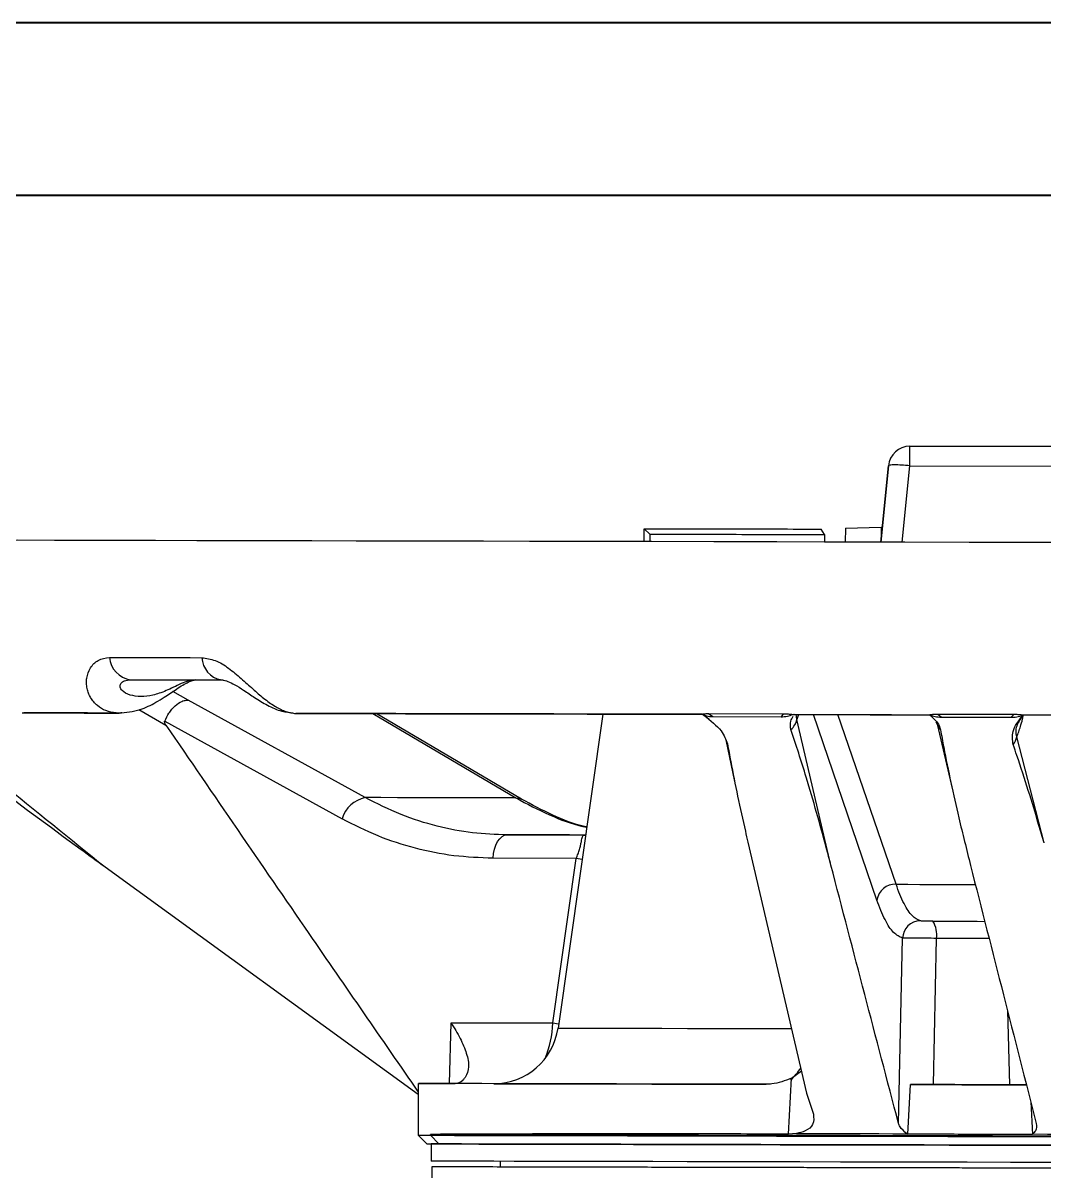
# Model space of a CAD drawing. Header units: millimetres. Extents: x 2344 to 4024, y 1094 to 2282.
# Drawn here: x 2774.6 to 2893, y 2148.7 to 2281.7 of the extents above; entities that cross this region are included whole.
import ezdxf

# ---------------------------------------------------------------- set-up
doc = ezdxf.new("R2010")
doc.units = ezdxf.units.MM
doc.layers.add('粗实线', color=7, linetype='Continuous', lineweight=40)

msp = doc.modelspace()

# ---------------------------------------------------------------- linework, layer by layer
at = {"color": 7, "linetype": 'Continuous', "lineweight": 25}
for p, q in [((2877.42, 2230.42), (2877.425, 2232.681)), ((2910.4, 2232.61), (2877.425, 2232.681)), ((2877.425, 2232.681), (2877.425, 2232.681)), ((2877.425, 2232.681), (2910.4, 2232.611)), ((2874.932, 2230.425), (2874.063, 2221.568)), ((2874.063, 2221.568), (2874.932, 2230.425)), ((2874.932, 2230.425), (2874.932, 2230.425)), ((2876.551, 2221.563), (2877.42, 2230.42)), ((2877.42, 2230.42), (2910.395, 2230.349)), ((2846.641, 2221.627), (2846.644, 2223.123)), ((2846.644, 2223.123), (2847.278, 2222.489)), ((2847.278, 2222.489), (2847.276, 2221.625)), ((2867.549, 2222.46), (2867.155, 2223.086)), ((2867.549, 2222.46), (2867.547, 2221.582)), ((2869.949, 2223.172), (2869.945, 2221.578)), ((2869.949, 2223.172), (2874.092, 2223.314)), ((2874.092, 2223.314), (2874.089, 2221.84)), ((2874.092, 2223.314), (2874.234, 2223.314)), ((2871.478, 2221.575), (2867.547, 2221.584)), ((2787.094, 2205.618), (2797.576, 2205.596)), ((2797.576, 2205.596), (2798.055, 2205.526)), ((2793.772, 2203.254), (2792.021, 2204.261)), ((2814.296, 2191.957), (2793.772, 2203.254)), ((2785.454, 2201.768), (2786.09, 2201.841)), ((2788.081, 2202.157), (2791.214, 2200.356)), ((2806.361, 2201.713), (2807.022, 2201.711)), ((2815.178, 2201.696), (2831.765, 2191.919)), ((2832.42, 2191.774), (2815.572, 2201.695)), ((2841.844, 2201.638), (2836.65, 2165.244)), ((2853.4, 2201.613), (2853.56, 2201.499)), ((2854.181, 2201.025), (2853.56, 2201.498)), ((2854.1, 2201.695), (2862.74, 2201.677)), ((2854.1, 2201.695), (2854.591, 2201.344)), ((2854.591, 2201.344), (2862.491, 2201.327)), ((2862.74, 2201.677), (2862.491, 2201.327)), ((2864.022, 2201.597), (2863.972, 2201.591)), ((2864.315, 2201.018), (2864.24, 2201.626)), ((2864.529, 2201.596), (2864.315, 2201.018)), ((2868.275, 2184.119), (2864.315, 2201.018)), ((2873.607, 2180.084), (2866.261, 2201.593)), ((2875.82, 2181.912), (2869.087, 2201.586)), ((2879.678, 2201.603), (2879.832, 2201.452)), ((2879.748, 2201.564), (2879.742, 2201.557)), ((2880.654, 2201.638), (2889.513, 2201.619)), ((2880.654, 2201.638), (2881.072, 2201.287)), ((2881.072, 2201.287), (2889.172, 2201.27)), ((2889.513, 2201.619), (2889.172, 2201.27)), ((2890.581, 2201.534), (2890.477, 2201.42)), ((2791.065, 2200.826), (2811.635, 2189.496)), ((2880.428, 2200.751), (2880.578, 2200.478)), ((2880.579, 2200.477), (2882.354, 2192.852)), ((2856.078, 2198.666), (2857.104, 2193.834)), ((2892.973, 2186.707), (2889.816, 2199.009)), ((2830.768, 2187.642), (2839.622, 2187.623)), ((2839.623, 2187.623), (2837.962, 2187.626)), ((2839.845, 2187.626), (2839.622, 2187.623)), ((2839.622, 2187.623), (2839.844, 2187.622)), ((2858.65, 2186.784), (2865.454, 2157.711)), ((2820.446, 2157.549), (2784.156, 2183.88)), ((2838.754, 2184.909), (2829.123, 2184.929)), ((2836.042, 2165.835), (2838.754, 2184.909)), ((2839.441, 2184.799), (2838.754, 2184.909)), ((2876.106, 2154.203), (2876.579, 2175.666)), ((2880.147, 2158.694), (2880.501, 2175.637)), ((2888.729, 2167.298), (2888.965, 2158.675)), ((2824.076, 2158.814), (2824.255, 2165.86)), ((2824.255, 2165.86), (2836.042, 2165.835)), ((2836.042, 2165.835), (2836.72, 2165.734)), ((2863.714, 2159.44), (2864.85, 2160.294)), ((2820.449, 2158.822), (2820.436, 2152.822)), ((2829.252, 2158.803), (2824.728, 2158.813)), ((2863.358, 2152.963), (2863.714, 2159.44)), ((2877.185, 2152.942), (2877.505, 2158.7)), ((2865.454, 2157.711), (2866.246, 2155.257)), ((2891.428, 2156.714), (2891.629, 2152.911)), ((2820.436, 2152.822), (2821.434, 2151.82)), ((2821.854, 2152.819), (2821.854, 2152.922)), ((2822.833, 2151.817), (2821.854, 2152.819)), ((2821.934, 2151.819), (2821.929, 2149.819)), ((2864.273, 2153.028), (2863.358, 2152.963)), ((2877.091, 2153.001), (2877.185, 2152.942)), ((2891.694, 2152.97), (2891.629, 2152.911)), ((2822.028, 2149.16), (2821.702, 2127.792)), ((2829.929, 2149.802), (2829.928, 2149.143))]:
    msp.add_line(p, q, dxfattribs=at)
at = {"color": 7, "linetype": 'Continuous', "lineweight": 25, "flags": 128}
for points in [[(2899.342, 2221.514), (2891.824, 2221.53), (2884.314, 2221.546), (2876.83, 2221.562), (2869.386, 2221.578), (2862, 2221.594), (2854.688, 2221.609), (2847.466, 2221.625), (2840.349, 2221.64), (2833.354, 2221.655), (2826.496, 2221.67), (2819.789, 2221.684), (2813.25, 2221.698), (2806.891, 2221.712), (2800.727, 2221.725), (2794.772, 2221.738), (2789.038, 2221.75), (2783.539, 2221.762), (2778.285, 2221.773), (2773.29, 2221.784)], [(2846.641, 2221.628), (2842.076, 2221.638), (2834.984, 2221.653), (2828.029, 2221.668), (2821.224, 2221.682), (2814.586, 2221.697), (2808.13, 2221.71), (2801.869, 2221.724), (2795.818, 2221.737), (2789.991, 2221.749), (2784.4, 2221.761), (2779.058, 2221.772), (2773.978, 2221.783)], [(2784.656, 2208.2), (2785.958, 2208.197), (2787.271, 2208.194), (2788.595, 2208.191), (2789.929, 2208.189), (2791.275, 2208.186), (2792.631, 2208.183), (2793.997, 2208.18), (2795.374, 2208.177)], [(2774.908, 2201.78), (2775.27, 2201.779), (2775.634, 2201.779), (2775.999, 2201.778), (2776.365, 2201.777), (2776.732, 2201.776), (2777.101, 2201.775), (2777.472, 2201.775), (2777.844, 2201.774)], [(2777.844, 2201.774), (2778.804, 2201.772), (2779.773, 2201.77), (2780.752, 2201.768), (2781.739, 2201.765), (2782.735, 2201.763), (2783.74, 2201.761), (2784.753, 2201.759), (2785.775, 2201.757)], [(2815.515, 2201.695), (2818.973, 2201.687), (2824.735, 2201.675)], [(2831.765, 2191.919), (2829.23, 2191.925), (2826.79, 2191.93), (2824.446, 2191.935), (2822.203, 2191.94), (2820.064, 2191.944), (2818.031, 2191.949), (2816.107, 2191.953), (2814.296, 2191.957)], [(2831.765, 2191.919), (2832.121, 2191.892), (2832.419, 2191.775)], [(2829.123, 2184.929), (2829.172, 2185.468), (2829.277, 2185.98), (2829.436, 2186.45), (2829.641, 2186.858), (2829.886, 2187.192), (2830.162, 2187.439), (2830.459, 2187.591), (2830.768, 2187.642)], [(2875.82, 2181.912), (2877.196, 2181.909), (2878.576, 2181.906), (2879.96, 2181.903), (2881.347, 2181.9), (2882.737, 2181.897), (2884.13, 2181.894), (2885, 2181.893)], [(2880.097, 2177.631), (2881.116, 2177.629), (2882.138, 2177.627), (2883.163, 2177.624), (2884.19, 2177.622), (2885.218, 2177.62), (2886.088, 2177.618)], [(2886.598, 2175.624), (2886.49, 2175.625), (2885.487, 2175.627), (2884.485, 2175.629), (2883.485, 2175.631), (2882.488, 2175.633), (2881.493, 2175.635), (2880.501, 2175.637)], [(2836.65, 2165.244), (2836.662, 2165.244), (2836.94, 2165.243), (2837.581, 2165.242), (2838.582, 2165.239), (2839.937, 2165.237), (2841.637, 2165.233), (2843.671, 2165.229), (2846.028, 2165.223), (2848.692, 2165.218), (2851.647, 2165.211), (2854.874, 2165.204), (2858.354, 2165.197), (2862.064, 2165.189), (2863.66, 2165.186)], [(2860.768, 2158.736), (2856.108, 2158.746), (2851.648, 2158.755), (2847.412, 2158.764), (2843.421, 2158.773), (2839.696, 2158.781), (2836.256, 2158.788), (2833.118, 2158.795), (2830.298, 2158.801), (2827.811, 2158.806), (2825.669, 2158.811), (2823.884, 2158.815), (2822.464, 2158.818), (2821.417, 2158.82), (2820.748, 2158.821), (2820.461, 2158.822), (2820.556, 2158.822), (2821.034, 2158.821), (2821.892, 2158.819), (2823.125, 2158.816), (2824.728, 2158.813)], [(2890.927, 2158.671), (2889.58, 2158.674), (2887.838, 2158.678), (2886.1, 2158.681), (2884.367, 2158.685), (2882.64, 2158.689), (2880.92, 2158.692), (2879.208, 2158.696), (2877.505, 2158.7)], [(2880.147, 2158.694), (2881.24, 2158.692), (2882.335, 2158.689), (2883.434, 2158.687), (2884.536, 2158.685), (2885.64, 2158.682), (2886.747, 2158.68), (2887.855, 2158.678), (2888.965, 2158.675)], [(2820.436, 2152.822), (2820.536, 2152.822), (2821.004, 2152.821), (2821.854, 2152.819)], [(2821.434, 2151.82), (2821.532, 2151.82), (2821.994, 2151.819), (2822.833, 2151.817)], [(2821.854, 2152.922), (2823.074, 2152.92), (2824.648, 2152.916), (2826.567, 2152.912), (2828.823, 2152.907), (2831.404, 2152.902), (2834.298, 2152.896), (2837.491, 2152.889), (2840.966, 2152.881), (2844.708, 2152.873), (2848.698, 2152.865), (2852.917, 2152.856), (2857.343, 2152.846), (2861.955, 2152.836), (2866.731, 2152.826), (2871.648, 2152.816), (2876.681, 2152.805), (2881.805, 2152.794), (2886.997, 2152.783), (2892.23, 2152.772), (2897.479, 2152.76)], [(2821.854, 2152.819), (2823.074, 2152.816), (2824.648, 2152.813), (2826.567, 2152.809), (2828.823, 2152.804), (2831.404, 2152.798), (2834.298, 2152.792), (2837.49, 2152.785), (2840.966, 2152.778), (2844.708, 2152.77), (2848.698, 2152.761), (2852.916, 2152.752), (2857.343, 2152.743), (2861.955, 2152.733), (2866.731, 2152.723), (2871.647, 2152.712), (2876.68, 2152.701), (2881.805, 2152.691), (2886.996, 2152.679), (2892.229, 2152.668), (2897.478, 2152.657)], [(2894.165, 2151.664), (2889.098, 2151.675), (2884.061, 2151.686), (2879.078, 2151.696), (2874.173, 2151.707), (2869.37, 2151.717), (2864.691, 2151.727), (2860.158, 2151.737), (2855.793, 2151.746), (2851.618, 2151.755), (2847.651, 2151.764), (2843.912, 2151.772), (2840.418, 2151.779), (2837.186, 2151.786), (2834.233, 2151.792), (2831.57, 2151.798), (2829.212, 2151.803), (2827.17, 2151.808), (2825.453, 2151.811), (2824.069, 2151.814), (2823.026, 2151.817), (2822.327, 2151.818), (2821.977, 2151.819), (2821.934, 2151.819)], [(2822.833, 2151.817), (2824.037, 2151.814), (2825.589, 2151.811), (2827.483, 2151.807), (2829.709, 2151.802), (2832.256, 2151.797), (2835.111, 2151.791), (2838.261, 2151.784), (2841.691, 2151.776), (2845.383, 2151.768), (2849.32, 2151.76), (2853.482, 2151.751), (2857.849, 2151.742), (2862.4, 2151.732), (2867.112, 2151.722), (2871.963, 2151.712), (2876.929, 2151.701), (2881.985, 2151.69), (2887.107, 2151.679), (2892.271, 2151.668), (2897.449, 2151.657)], [(2864.273, 2153.028), (2865.828, 2153.025), (2867.398, 2153.022), (2868.983, 2153.018), (2870.581, 2153.015), (2872.192, 2153.011), (2873.814, 2153.008), (2875.448, 2153.004), (2877.091, 2153.001)], [(2891.694, 2152.97), (2893.392, 2152.966), (2895.092, 2152.962), (2896.791, 2152.959), (2898.49, 2152.955), (2900.188, 2152.951), (2901.883, 2152.948), (2903.574, 2152.944), (2905.262, 2152.941)], [(2894.16, 2149.664), (2889.093, 2149.675), (2884.057, 2149.686), (2879.074, 2149.696), (2874.169, 2149.707), (2869.366, 2149.717), (2864.686, 2149.727), (2860.154, 2149.737), (2855.789, 2149.746), (2851.613, 2149.755), (2847.647, 2149.764), (2843.907, 2149.772), (2840.414, 2149.779), (2837.182, 2149.786), (2834.228, 2149.792), (2831.566, 2149.798), (2829.208, 2149.803), (2827.166, 2149.808), (2825.449, 2149.811), (2824.065, 2149.814), (2823.022, 2149.817), (2822.323, 2149.818), (2821.973, 2149.819), (2821.929, 2149.819)]]:
    msp.add_lwpolyline(points, dxfattribs=at)
at = {"color": 7, "linetype": 'Continuous', "lineweight": 25}
for centre, radius, start, end in [((2877.42, 2230.181), 2.5, 89.87751, 174.39392), ((2877.42, 2230.181), 2.5, 89.87751, 174.39392), ((2787.576, 2208.515), 2.936, 186.15778, 260.55338), ((2798.18, 2208.341), 2.811, 183.34508, 257.57607), ((2862.513, 2201.298), 1.823, 308.25504, 351.17437), ((2882.035, 2200.922), 1.522, 197.80201, 225.85834), ((2857.524, 2199.016), 1.488, 193.75442, 213.93144), ((2888.077, 2199.277), 1.759, 318.63519, 351.23149), ((2814.964, 2188.565), 3.457, 101.14062, 164.37777), ((2875.727, 2179.772), 2.143, 87.51436, 171.60882), ((2878.645, 2175.605), 2.066, 90.16378, 178.29517), ((2877.644, 2176.096), 2.894, 350.88042, 32.03121), ((2829.225, 2166.303), 7.5, 269.87751, 351.87751), ((2824.896, 2166.076), 11.149, 336.94632, 358.7596), ((2860.491, 2162.971), 4.862, 309.67622, 331.69155)]:
    msp.add_arc(centre, radius, start, end, dxfattribs=at)
for points in [[(2877.42, 2230.42), (2877.096, 2230.448), (2876.448, 2230.504), (2875.629, 2230.529), (2875.052, 2230.507), (2874.972, 2230.452), (2874.932, 2230.425)], [(2837.962, 2187.626), (2836.641, 2187.629), (2833.999, 2187.635), (2831.845, 2187.64), (2830.768, 2187.642)], [(2968.827, 2148.846), (2968.706, 2148.846), (2968.464, 2148.847), (2966.514, 2148.851), (2963.438, 2148.858), (2959.174, 2148.867), (2953.826, 2148.878), (2947.478, 2148.892), (2940.238, 2148.907), (2932.233, 2148.924), (2923.597, 2148.943), (2914.479, 2148.962), (2905.036, 2148.982), (2895.428, 2149.003), (2885.82, 2149.023), (2876.376, 2149.043), (2867.258, 2149.063), (2858.623, 2149.081), (2850.617, 2149.099), (2843.378, 2149.114), (2837.029, 2149.128), (2831.681, 2149.139), (2827.417, 2149.148), (2824.341, 2149.155), (2822.391, 2149.159), (2822.149, 2149.16), (2822.028, 2149.16)], [(2895.428, 2149.003), (2892.57, 2149.009), (2886.854, 2149.021), (2878.427, 2149.039), (2870.29, 2149.057), (2862.584, 2149.073), (2855.44, 2149.088), (2848.98, 2149.102), (2843.314, 2149.114), (2838.542, 2149.125), (2834.737, 2149.133), (2831.992, 2149.139), (2830.252, 2149.142), (2830.036, 2149.143), (2829.928, 2149.143)]]:
    msp.add_open_spline(points, degree=3, dxfattribs=at)
for points, knots in [([(2846.644, 2223.123), (2850.011, 2223.117), (2856.759, 2223.105), (2863.685, 2223.093), (2867.155, 2223.086)], [0, 0, 0, 0, 0.4988559, 1, 1, 1, 1]), ([(2847.278, 2222.489), (2850.605, 2222.485), (2857.274, 2222.476), (2864.119, 2222.465), (2867.549, 2222.46)], [0, 0, 0, 0, 0.498853, 1, 1, 1, 1]), ([(2785.454, 2201.768), (2785.042, 2201.834), (2784.238, 2201.961), (2783.215, 2202.589), (2782.567, 2203.337), (2782.221, 2204.051), (2782.052, 2204.616), (2781.981, 2205.209), (2782.03, 2206.032), (2782.385, 2207.022), (2783.291, 2207.992), (2784.202, 2208.131), (2784.656, 2208.2)], [0, 0, 0, 0, 0.1279194, 0.2496295, 0.3801702, 0.4412122, 0.4997079, 0.5635745, 0.6245684, 0.7496421, 0.8750234, 1, 1, 1, 1]), ([(2795.374, 2208.177), (2795.893, 2208.106), (2796.933, 2207.964), (2798.49, 2206.988), (2799.933, 2205.79), (2801.273, 2204.555), (2802.567, 2203.425), (2803.798, 2202.537), (2805.012, 2201.911), (2805.748, 2201.786), (2806.125, 2201.723)], [0, 0, 0, 0, 0.12462724, 0.24971044, 0.37492504, 0.49974572, 0.61927373, 0.75001975, 0.87192117, 1, 1, 1, 1]), ([(2785.746, 2201.757), (2786.575, 2201.84), (2788.033, 2201.986), (2789.783, 2202.833), (2791.166, 2203.67), (2792.228, 2204.406), (2793.179, 2205.025), (2793.833, 2205.384), (2794.327, 2205.575), (2794.519, 2205.593), (2794.618, 2205.602)], [0, 0, 0, 0, 0.2415564, 0.4249346, 0.5252436, 0.6744027, 0.7537852, 0.8323048, 0.9129608, 1, 1, 1, 1]), ([(2794.635, 2205.602), (2794.372, 2205.579), (2793.846, 2205.534), (2792.969, 2205.181), (2792.075, 2204.74), (2790.943, 2204.207), (2789.663, 2203.784), (2788.276, 2203.631), (2787.026, 2203.792), (2786.172, 2204.219), (2785.85, 2204.751), (2785.93, 2205.192), (2786.368, 2205.549), (2786.852, 2205.595), (2787.094, 2205.618)], [0, 0, 0, 0, 0.0625989, 0.1249044, 0.1872263, 0.2496806, 0.3746119, 0.4998044, 0.6249986, 0.7497987, 0.815171, 0.8749227, 0.9374287, 1, 1, 1, 1]), ([(2797.247, 2205.636), (2797.408, 2205.638), (2797.738, 2205.643), (2798.39, 2205.453), (2799.236, 2205.043), (2800.301, 2204.364), (2801.566, 2203.491), (2803.028, 2202.602), (2804.563, 2201.912), (2805.575, 2201.812), (2806.044, 2201.766)], [0, 0, 0, 0, 0.0763522, 0.1570102, 0.2470379, 0.356597, 0.4925526, 0.6555134, 0.8402738, 1, 1, 1, 1]), ([(2791.065, 2200.826), (2791.218, 2201.147), (2791.452, 2201.642), (2791.9, 2202.22), (2792.393, 2202.729), (2792.978, 2203.12), (2793.45, 2203.248), (2793.682, 2203.259), (2793.749, 2203.255), (2793.772, 2203.254)], [0, 0, 0, 0, 0.23899542, 0.36783236, 0.49967813, 0.74897246, 0.92468056, 0.97394084, 1, 1, 1, 1]), ([(2774.549, 2201.793), (2776.295, 2201.789), (2779.794, 2201.781), (2783.566, 2201.772), (2785.454, 2201.768)], [0, 0, 0, 0, 0.4994076, 1, 1, 1, 1]), ([(2785.612, 2201.76), (2783.732, 2201.764), (2779.967, 2201.772), (2776.476, 2201.78), (2774.728, 2201.784)], [0, 0, 0, 0, 0.4994087, 1, 1, 1, 1]), ([(2785.612, 2201.76), (2785.765, 2201.77), (2785.948, 2201.782), (2786.07, 2201.833), (2786.09, 2201.841)], [0, 0, 0, 0, 0.8392278, 1, 1, 1, 1]), ([(2805.932, 2201.747), (2805.839, 2201.753), (2805.707, 2201.761), (2805.565, 2201.791), (2805.523, 2201.799)], [0, 0, 0, 0, 0.7059466, 1, 1, 1, 1]), ([(2806.125, 2201.723), (2809.74, 2201.715), (2817.007, 2201.699), (2828.628, 2201.674), (2840.745, 2201.647), (2849.164, 2201.629), (2853.395, 2201.62)], [0, 0, 0, 0, 0.2462727, 0.4950304, 0.7462729, 1, 1, 1, 1]), ([(2853.4, 2201.613), (2850.197, 2201.62), (2843.778, 2201.634), (2835.043, 2201.653), (2827.122, 2201.67), (2819.99, 2201.685), (2813.005, 2201.7), (2808.51, 2201.71), (2806.262, 2201.715)], [0, 0, 0, 0, 0.19237286, 0.38549459, 0.53836149, 0.69122839, 0.8456142, 1, 1, 1, 1]), ([(2853.395, 2201.62), (2853.404, 2201.628), (2853.42, 2201.642), (2853.571, 2201.673), (2853.791, 2201.691), (2853.987, 2201.695), (2854.087, 2201.695), (2854.1, 2201.695)], [0, 0, 0, 0, 0.3360223, 0.5579813, 0.7819403, 0.9725676, 1, 1, 1, 1]), ([(2853.395, 2201.62), (2853.505, 2201.563), (2853.779, 2201.423), (2854.217, 2201.352), (2854.518, 2201.346), (2854.591, 2201.344)], [0, 0, 0, 0, 0.33920621, 0.83862702, 1, 1, 1, 1]), ([(2853.561, 2201.499), (2854.314, 2200.903), (2855.661, 2199.838), (2856.097, 2198.691), (2856.289, 2198.186)], [0, 0, 0, 0, 0.5596946, 1, 1, 1, 1]), ([(2862.491, 2201.327), (2862.743, 2201.338), (2863.223, 2201.359), (2863.663, 2201.521), (2863.871, 2201.598)], [0, 0, 0, 0, 0.5274406, 1, 1, 1, 1]), ([(2862.74, 2201.677), (2862.84, 2201.676), (2863.042, 2201.673), (2863.33, 2201.654), (2863.612, 2201.626), (2863.773, 2201.607), (2863.858, 2201.599), (2863.871, 2201.598)], [0, 0, 0, 0, 0.21002082, 0.42148121, 0.61074553, 0.94244522, 1, 1, 1, 1]), ([(2863.642, 2199.866), (2863.593, 2200.188), (2863.511, 2200.719), (2863.778, 2201.203), (2863.883, 2201.394)], [0, 0, 0, 0, 0.6047847, 1, 1, 1, 1]), ([(2863.871, 2201.598), (2866.507, 2201.592), (2871.778, 2201.581), (2877.109, 2201.569), (2879.773, 2201.564)], [0, 0, 0, 0, 0.5001571, 1, 1, 1, 1]), ([(2863.972, 2201.591), (2866.587, 2201.585), (2871.814, 2201.574), (2877.1, 2201.563), (2879.742, 2201.557)], [0, 0, 0, 0, 0.5001595, 1, 1, 1, 1]), ([(2879.742, 2201.557), (2880.174, 2201.146), (2880.76, 2200.588), (2880.93, 2199.987), (2880.974, 2199.829)], [0, 0, 0, 0, 0.7373515, 1, 1, 1, 1]), ([(2879.773, 2201.564), (2879.802, 2201.57), (2879.859, 2201.583), (2880.05, 2201.614), (2880.312, 2201.633), (2880.514, 2201.638), (2880.63, 2201.638), (2880.654, 2201.638)], [0, 0, 0, 0, 0.2814646, 0.5659598, 0.7573018, 0.9482948, 1, 1, 1, 1]), ([(2879.773, 2201.564), (2879.957, 2201.486), (2880.343, 2201.322), (2880.822, 2201.299), (2881.072, 2201.287)], [0, 0, 0, 0, 0.4773597, 1, 1, 1, 1]), ([(2889.172, 2201.271), (2889.33, 2201.276), (2889.724, 2201.289), (2890.187, 2201.395), (2890.447, 2201.511), (2890.513, 2201.541)], [0, 0, 0, 0, 0.3322049, 0.8309967, 1, 1, 1, 1]), ([(2889.397, 2198.115), (2889.33, 2198.622), (2889.178, 2199.769), (2890.011, 2200.83), (2890.475, 2201.421)], [0, 0, 0, 0, 0.4426348, 1, 1, 1, 1]), ([(2889.513, 2201.619), (2889.614, 2201.618), (2889.817, 2201.616), (2890.085, 2201.597), (2890.329, 2201.569), (2890.448, 2201.549), (2890.505, 2201.542), (2890.513, 2201.541)], [0, 0, 0, 0, 0.2099462, 0.4212951, 0.6110203, 0.9471646, 1, 1, 1, 1]), ([(2890.476, 2201.42), (2890.213, 2201.03), (2889.814, 2200.439), (2889.673, 2199.747), (2889.702, 2199.383), (2889.748, 2199.198), (2889.781, 2199.097), (2889.801, 2199.046), (2889.812, 2199.019), (2889.815, 2199.012), (2889.815, 2199.01), (2889.815, 2199.009), (2889.816, 2199.009), (2889.816, 2199.009)], [0, 0, 0, 0, 0.4928292, 0.7454599, 0.8721173, 0.9358438, 0.9678536, 0.9916466, 0.9977503, 0.9993549, 0.9997963, 0.9999274, 1, 1, 1, 1]), ([(2889.816, 2199.009), (2889.893, 2199.194), (2890.037, 2199.542), (2890.258, 2200.25), (2890.444, 2200.862), (2890.545, 2201.414), (2890.576, 2201.585)], [0, 0, 0, 0, 0.2844413, 0.5330292, 0.8550922, 1, 1, 1, 1]), ([(2890.513, 2201.541), (2894.926, 2201.531), (2903.708, 2201.513), (2916.766, 2201.485), (2929.576, 2201.458), (2937.875, 2201.441), (2942.004, 2201.432)], [0, 0, 0, 0, 0.2537268, 0.5049693, 0.7537271, 1, 1, 1, 1]), ([(2941.93, 2201.425), (2938.718, 2201.431), (2932.283, 2201.445), (2923.117, 2201.465), (2914.556, 2201.483), (2906.61, 2201.5), (2898.611, 2201.517), (2893.258, 2201.528), (2890.581, 2201.534)], [0, 0, 0, 0, 0.1923705, 0.3854898, 0.5383578, 0.6912259, 0.8456129, 1, 1, 1, 1]), ([(2791.214, 2200.356), (2791.184, 2200.401), (2791.123, 2200.495), (2791.065, 2200.625), (2791.048, 2200.732), (2791.052, 2200.789), (2791.062, 2200.817), (2791.065, 2200.826)], [0, 0, 0, 0, 0.33257121, 0.68796459, 0.83138137, 0.94978396, 1, 1, 1, 1]), ([(2791.214, 2200.356), (2796.728, 2192.293), (2806.444, 2178.088), (2816.219, 2163.949), (2820.446, 2157.835)], [0, 0, 0, 0, 0.5675786, 1, 1, 1, 1]), ([(2868.275, 2184.119), (2868.096, 2184.799), (2867.199, 2188.197), (2865.728, 2193.445), (2864.243, 2198.017), (2863.642, 2199.866)], [0, 0, 0, 0, 0.1295721, 0.6478768, 1, 1, 1, 1]), ([(2880.974, 2199.829), (2881.098, 2199.149), (2881.717, 2195.748), (2882.863, 2190.498), (2883.996, 2185.931), (2884.455, 2184.082)], [0, 0, 0, 0, 0.1295185, 0.6476203, 1, 1, 1, 1]), ([(2784.156, 2183.88), (2780.114, 2187.15), (2773.773, 2192.28), (2767.434, 2197.415), (2765.136, 2199.277)], [0, 0, 0, 0, 0.6374709, 1, 1, 1, 1]), ([(2784.156, 2183.88), (2783.232, 2184.557), (2778.609, 2187.939), (2772.159, 2192.698), (2766.756, 2196.772), (2764.934, 2198.147)], [0, 0, 0, 0, 0.14213623, 0.71070448, 1, 1, 1, 1]), ([(2856.289, 2198.186), (2856.411, 2197.511), (2857.02, 2194.138), (2857.83, 2190.336), (2858.552, 2187.21), (2858.65, 2186.784)], [0, 0, 0, 0, 0.1776255, 0.8881599, 1, 1, 1, 1]), ([(2892.973, 2186.707), (2892.777, 2187.383), (2891.796, 2190.76), (2890.611, 2194.563), (2889.543, 2197.689), (2889.397, 2198.115)], [0, 0, 0, 0, 0.1775689, 0.8878728, 1, 1, 1, 1]), ([(2830.768, 2187.642), (2829.427, 2187.691), (2826.689, 2187.79), (2822.566, 2188.595), (2818.372, 2189.899), (2815.671, 2191.262), (2814.296, 2191.957)], [0, 0, 0, 0, 0.2354209, 0.48057, 0.7354347, 1, 1, 1, 1]), ([(2831.765, 2191.919), (2833.058, 2191.236), (2835.597, 2189.895), (2838.372, 2188.849), (2839.829, 2188.562), (2839.974, 2188.534)], [0, 0, 0, 0, 0.4830694, 0.9484274, 1, 1, 1, 1]), ([(2839.978, 2188.562), (2839.896, 2188.579), (2838.56, 2188.855), (2836.008, 2189.862), (2833.618, 2191.136), (2832.42, 2191.774)], [0, 0, 0, 0, 0.0316795, 0.5146214, 1, 1, 1, 1]), ([(2829.123, 2184.929), (2827.602, 2184.988), (2824.569, 2185.106), (2820.106, 2186.018), (2815.757, 2187.409), (2813.008, 2188.8), (2811.635, 2189.496)], [0, 0, 0, 0, 0.2514799, 0.5012785, 0.7507527, 1, 1, 1, 1]), ([(2838.754, 2184.909), (2838.829, 2185.087), (2838.975, 2185.434), (2839.147, 2185.968), (2839.27, 2186.449), (2839.385, 2187.004), (2839.472, 2187.506), (2839.572, 2187.584), (2839.622, 2187.623)], [0, 0, 0, 0, 0.1251651, 0.2440023, 0.362149, 0.4834229, 0.7377951, 1, 1, 1, 1]), ([(2876.106, 2154.203), (2874.801, 2159.185), (2872.19, 2169.148), (2869.58, 2179.129), (2868.275, 2184.119)], [0, 0, 0, 0, 0.4999998, 1, 1, 1, 1]), ([(2884.455, 2184.082), (2885.725, 2179.092), (2888.265, 2169.112), (2890.807, 2159.15), (2892.078, 2154.169)], [0, 0, 0, 0, 0.4999999, 1, 1, 1, 1]), ([(2878.639, 2177.671), (2878.322, 2177.827), (2877.673, 2178.145), (2876.721, 2179.539), (2876.124, 2181.11), (2875.82, 2181.912)], [0, 0, 0, 0, 0.3189724, 0.6523087, 1, 1, 1, 1]), ([(2876.579, 2175.666), (2876.229, 2175.837), (2875.53, 2176.177), (2874.529, 2177.666), (2873.915, 2179.276), (2873.607, 2180.084)], [0, 0, 0, 0, 0.3342946, 0.6658535, 1, 1, 1, 1]), ([(2880.097, 2177.631), (2879.934, 2177.632), (2879.609, 2177.633), (2879.22, 2177.638), (2878.965, 2177.645), (2878.81, 2177.652), (2878.693, 2177.661), (2878.657, 2177.667), (2878.639, 2177.671)], [0, 0, 0, 0, 0.2492901, 0.4985495, 0.6241649, 0.7490284, 0.8744685, 1, 1, 1, 1]), ([(2880.501, 2175.637), (2880.091, 2175.645), (2879.455, 2175.657), (2878.618, 2175.669), (2878.001, 2175.674), (2877.462, 2175.676), (2876.885, 2175.674), (2876.7, 2175.669), (2876.579, 2175.666)], [0, 0, 0, 0, 0.2309533, 0.3576683, 0.4887983, 0.6215768, 0.7530258, 1, 1, 1, 1]), ([(2824.255, 2165.86), (2824.628, 2165.251), (2825.371, 2164.033), (2826.079, 2162.304), (2826.436, 2160.686), (2826.072, 2159.91), (2825.89, 2159.522)], [0, 0, 0, 0, 0.2505535, 0.5002592, 0.7500542, 1, 1, 1, 1]), ([(2824.728, 2158.813), (2825.031, 2158.887), (2825.419, 2158.981), (2825.806, 2159.424), (2825.89, 2159.522)], [0, 0, 0, 0, 0.7808049, 1, 1, 1, 1]), ([(2829.29, 2158.803), (2829.267, 2158.803), (2829.154, 2158.803), (2829.8, 2158.802), (2831.278, 2158.799), (2833.686, 2158.794), (2836.899, 2158.787), (2840.879, 2158.778), (2845.504, 2158.768), (2850.677, 2158.757), (2855.757, 2158.746), (2859.28, 2158.739), (2860.769, 2158.736)], [0, 0, 0, 0, 0.0298522, 0.1417815, 0.2546514, 0.3682744, 0.4818904, 0.5947604, 0.7066966, 0.8153979, 0.9219292, 1, 1, 1, 1]), ([(2863.714, 2159.44), (2862.957, 2159.144), (2861.989, 2158.764), (2860.988, 2158.741), (2860.768, 2158.736)], [0, 0, 0, 0, 0.7807887, 1, 1, 1, 1]), ([(2877.505, 2158.7), (2877.825, 2158.699), (2878.466, 2158.698), (2879.415, 2158.696), (2879.964, 2158.694), (2880.147, 2158.694)], [0, 0, 0, 0, 0.3996834, 0.7993643, 1, 1, 1, 1]), ([(2888.965, 2158.675), (2889.336, 2158.674), (2890.066, 2158.673), (2890.644, 2158.672), (2890.929, 2158.671)], [0, 0, 0, 0, 0.5075978, 1, 1, 1, 1]), ([(2866.246, 2155.257), (2866.287, 2154.85), (2866.365, 2154.096), (2865.51, 2153.324), (2864.627, 2153.113), (2864.273, 2153.028)], [0, 0, 0, 0, 0.413014, 0.7645313, 1, 1, 1, 1]), ([(2877.091, 2153.001), (2876.771, 2153.264), (2876.298, 2153.654), (2876.153, 2154.069), (2876.106, 2154.203)], [0, 0, 0, 0, 0.675436, 1, 1, 1, 1]), ([(2892.078, 2154.169), (2892.097, 2153.887), (2892.125, 2153.467), (2891.8, 2153.092), (2891.694, 2152.97)], [0, 0, 0, 0, 0.6730898, 1, 1, 1, 1]), ([(2863.358, 2152.963), (2861.501, 2152.965), (2857.787, 2152.97), (2852.483, 2152.974), (2847.42, 2152.976), (2842.707, 2152.976), (2838.413, 2152.975), (2834.516, 2152.971), (2831.015, 2152.965), (2827.452, 2152.956), (2824.103, 2152.943), (2822.608, 2152.929), (2821.854, 2152.922)], [0, 0, 0, 0, 0.0890148, 0.1780296, 0.2696304, 0.3612313, 0.4502461, 0.5392609, 0.6308618, 0.7224627, 0.8600618, 1, 1, 1, 1]), ([(2891.629, 2152.911), (2889.196, 2152.916), (2884.329, 2152.928), (2879.567, 2152.937), (2877.185, 2152.942)], [0, 0, 0, 0, 0.4998371, 1, 1, 1, 1])]:
    msp.add_open_spline(points, degree=3, knots=knots, dxfattribs=at)
at = {"layer": '粗实线'}
for p, q in [((4023.788, 2281.746), (2343.788, 2281.746)), ((4003.788, 2261.746), (2443.788, 2261.746))]:
    msp.add_line(p, q, dxfattribs=at)

doc.saveas('drawing.dxf')
